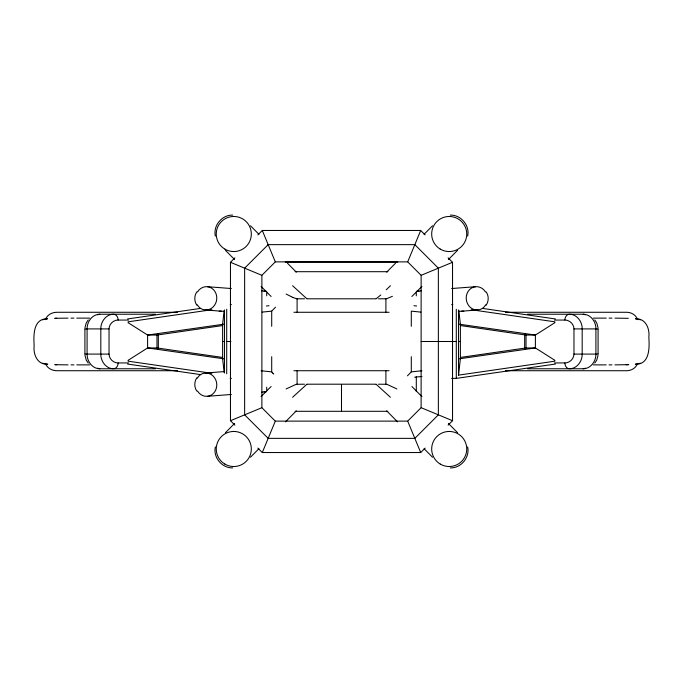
<?xml version="1.0" encoding="UTF-8"?>
<svg xmlns="http://www.w3.org/2000/svg" width="683" height="683" viewBox="0 0 683 683"><rect width="100%" height="100%" fill="white"/><g stroke="black" fill="none" stroke-linecap="round" stroke-linejoin="round"><path stroke-width="1.02" d="M84.914 328.907L84.914 354.093M272.824 373.123L271.706 371.859L271.706 356.68M271.706 326.32L271.706 311.141L275.539 307.162M598.086 354.093L598.086 328.907M158.336 333.85L158.336 349.15M524.664 349.15L524.664 333.85M128.6 362.938L118.125 362.938A23.837 14.83 -90 0 1 115.862 362.639C112.08 361.666 109.049 358.037 109.032 354.093L109.032 328.907C109.049 325.125 111.85 321.625 115.41 320.489A23.461 14.591 90 0 1 118.125 320.071L128.6 320.062M554.4 320.062L564.875 320.062A23.461 14.591 -90 0 1 567.59 320.489C571.15 321.625 573.951 325.117 573.968 328.907L573.968 354.093C573.951 358.037 570.92 361.666 567.138 362.639A23.837 14.83 90 0 1 564.875 362.929L554.4 362.938M215.341 446.921C212.994 457.414 221.975 468.239 232.715 467.898M467.659 236.079C470.006 225.586 461.025 214.761 450.285 215.102M224.186 310.372L222.615 324.194L222.615 358.806L224.186 372.628M554.92 361.17L458.532 375.129L460.385 358.806L460.385 324.194L458.814 310.372M84.974 327.644L86.237 322.948L88.209 319.926M598.026 355.356L596.763 360.052L594.791 363.074M158.302 334.166L157.192 335.046L147.605 335.054L128.028 322.615M524.689 348.868L525.808 347.954L535.395 347.946L554.972 360.385M257.85 448.099L262.298 452.539L275.292 421.163L261.879 407.691L261.879 275.309L275.309 261.879L407.691 261.879L421.121 275.309L421.121 407.691L407.691 421.121L275.309 421.121M407.708 261.837L420.677 230.53L425.15 234.901M45.402 319.644C47.229 314.453 52.6 312.02 57.85 312.276L177.52 312.276M637.606 363.356C635.796 368.598 630.503 371.134 625.15 370.724L505.48 370.724M196.789 377.836C194.185 381.72 194.057 387.295 196.841 391.111M486.211 305.164C488.815 301.28 488.943 295.705 486.159 291.889M196.841 291.889C194.057 295.705 194.185 301.28 196.789 305.164M411.294 356.68L411.294 371.859L407.461 375.838M261.085 396.618L265.764 391.888M234.568 423.469L225.458 432.663M424.092 234.278L432.527 225.766M395.559 263.177L386.672 272.133M285.426 421.872L296.328 410.867M258.908 448.722L250.473 457.234M421.915 286.382L417.236 291.112M448.432 259.531L457.542 250.337M267.292 390.343L271.1 386.527M415.708 292.657L411.9 296.473M234.901 425.15L230.461 420.702L230.461 262.298L234.901 257.85M257.85 234.901L262.298 230.461L420.702 230.461M262.298 452.539L420.702 452.539L425.15 448.099M448.099 425.15L452.539 420.702L452.539 262.298L448.099 257.85M390.386 285.733L386.219 289.814M292.614 397.267L306.863 384.239M380.79 294.962L376.188 298.736M128.028 360.385L147.605 347.946L157.192 347.954L158.311 348.868M554.972 322.615L535.395 335.054L525.842 335.054L524.698 334.166M286.117 388.951L296.14 384.298L304.507 384.196M392.418 296.311L386.544 298.77L378.493 298.804M640.577 363.211L635.292 364.244C649.815 364.773 649.55 347.69 648.85 337.445C649.9 328.702 645.776 318.201 635.463 318.782L640.586 319.789M42.414 319.789L47.537 318.782C33.083 318.363 33.501 335.438 34.15 345.632C33.091 354.434 37.352 364.884 47.708 364.244L42.423 363.211M421.163 275.292L452.47 262.323M230.53 420.677L261.837 407.708M127.516 318.97L200.315 308.434M128.08 321.83L211.892 309.698M222.607 325.552L156.97 335.054L156.97 347.946L222.607 357.448M460.393 357.448L526.03 347.946L526.03 335.054L460.393 325.552M451.608 378.391L456.295 378.391L555.484 364.03M219.192 311.269L221.155 311.038M232.715 215.102C221.966 214.744 212.994 225.595 215.341 236.079M450.285 467.898C461.034 468.256 470.006 457.405 467.659 446.921M417.211 291.12L421.394 290.813M451.668 288.525L475.573 286.706M207.427 396.294L231.332 394.475M261.606 392.187L265.789 391.88M458.37 311.431L477.998 309.971M205.002 373.029L224.63 371.569M155.459 314.223L99.82 314.223C92.282 314.206 86.886 321.813 87.091 328.907L87.091 354.093C86.886 361.187 92.282 368.794 99.82 368.777L155.459 368.777M527.541 368.777L583.18 368.777C590.718 368.794 596.114 361.187 595.909 354.093L595.909 328.907C596.114 321.813 590.718 314.206 583.18 314.223L527.541 314.223M55.212 318.295L67.993 318.133M54.666 318.329L56.732 318.261M626.191 364.748L628.275 364.671M628.753 364.671L614.948 364.867M285.238 262.059L397.762 262.059M295.099 271.697L387.901 271.697M304.507 298.804L296.61 298.795L293.007 297.464M307.077 298.804L375.923 298.804M230.222 304.609L231.392 304.609M451.608 304.609L452.778 304.609M293.903 312.276L389.088 312.276M505.48 312.276L625.15 312.276C630.503 311.866 635.796 314.402 637.606 319.644M70.972 318.124L73.926 318.124M76.744 318.124L89.695 318.124M593.305 318.124L606.256 318.124M609.074 318.124L612.028 318.124M223.793 324.194L147.605 335.054L147.605 347.946L223.793 358.806M459.207 324.194L535.395 335.054L535.395 347.946L459.207 358.806M84.888 328.907L109.032 328.907M573.968 328.907L598.112 328.907M222.615 341.5L224.468 341.5M226.705 341.5L230.922 341.5M421.163 341.5L456.295 341.5M458.532 341.5L460.385 341.5M84.888 354.093L109.032 354.093M573.968 354.093L598.112 354.093M71.023 364.876L73.969 364.876M76.786 364.876L89.738 364.876M593.262 364.876L606.214 364.876M609.031 364.876L611.977 364.876M177.52 370.724L57.85 370.724C52.6 370.98 47.229 368.547 45.402 363.356M293.903 370.724L389.088 370.724M230.222 378.391L231.392 378.391M307.077 384.196L375.923 384.196M378.493 384.196L386.86 384.298L396.883 388.951M295.141 411.303L387.859 411.303M615.007 318.133L628.334 318.329M68.052 364.867L55.28 364.705M54.725 364.671L56.809 364.748M261.606 290.813L265.789 291.12M205.002 309.971L224.63 311.431M207.427 286.706L231.332 288.525M461.845 311.038L463.808 311.269M482.685 308.434L555.484 318.97M471.108 309.698L554.92 321.83M128.08 361.17L211.892 373.302M127.516 364.03L200.315 374.566M306.812 298.736L292.614 285.733M376.137 384.239L390.386 397.267M230.53 262.323L261.837 275.292M421.163 407.708L452.47 420.677M292.845 297.387L292.034 297.011M291.547 296.781L286.117 294.049M411.9 386.527L421.915 396.618M296.328 272.133L287.441 263.177M386.672 410.867L397.574 421.872M271.1 296.473L267.292 292.657M457.542 432.663L448.432 423.469M250.473 225.766L258.908 234.278M432.527 457.234L424.092 448.722M225.458 250.337L234.568 259.531M265.764 291.112L261.085 286.382M272.867 373.174L273.729 374.053M594.791 319.926L596.763 322.948L598.026 327.644M88.209 363.074L86.237 360.052L84.957 355.228M407.708 421.163L420.677 452.47M262.323 230.53L275.292 261.837M458.532 309.98L458.532 375.129M456.295 309.22L456.295 378.391M416.297 291.59L416.297 295.833M416.297 376.546L416.297 391.41M411.294 326.32L411.294 311.141A282.258 20.046 4.7 0 1 420.839 312.114M385.904 298.599L385.904 312.421M385.904 370.579L385.904 384.401M341.5 384.486L341.5 411.012M297.096 298.599L297.096 312.421M297.096 370.579L297.096 384.401M266.703 291.59L266.703 295.833M266.703 387.167L266.703 391.41M226.705 309.22L226.705 373.78M224.468 309.98L224.468 373.02M262.161 312.114A282.258 20.046 -4.7 0 1 271.706 311.141M266.37 305.984A276.367 20.038 -4.8 0 1 269.042 305.711M271.714 371.859A281.9 20.012 4.7 0 1 261.085 370.775M197.507 291.948A11.688 10.561 -82.9 0 1 213.361 289.532A11.688 10.561 -82.9 0 1 212.959 307.137A11.688 10.561 -82.9 0 1 197.216 304.729M263.988 291.351A12.166 11.338 -89 0 1 266.122 291.171M197.216 378.271A11.688 10.561 82.9 0 1 212.959 375.863A11.688 10.561 82.9 0 1 213.361 393.468A11.688 10.561 82.9 0 1 197.507 391.052M266.122 391.829A12.166 11.338 89 0 1 263.988 391.649M99.82 368.777A5.848 4.576 -90 0 1 97.72 368.128M118.125 362.938A5.848 4.576 -90 0 1 113.549 368.777C106.01 368.794 100.614 361.187 100.819 354.093L100.819 328.907C100.614 321.813 106.01 314.206 113.549 314.223A5.848 4.576 -90 0 1 118.125 320.062M97.72 314.872A5.848 4.576 -90 0 1 99.82 314.223M585.28 368.128A5.848 4.576 90 0 1 583.18 368.777M564.875 362.938A5.848 4.576 90 0 0 569.451 368.777C576.99 368.794 582.386 361.187 582.181 354.093L582.181 328.907C582.386 321.813 576.99 314.206 569.451 314.223A5.848 4.576 -90 0 0 564.875 320.062M583.18 314.223A5.848 4.576 -90 0 1 585.28 314.872M485.784 304.729A11.688 10.561 82.9 0 1 470.041 307.137A11.688 10.561 82.9 0 1 469.639 289.532A11.688 10.561 82.9 0 1 485.493 291.948M416.878 291.171A12.166 11.338 89 0 1 419.012 291.351M413.958 305.711A276.367 20.038 4.8 0 1 416.63 305.984M421.915 370.775A281.9 20.012 -4.7 0 1 411.286 371.859M421.992 376.453A275.719 19.995 -4.8 0 1 414.735 377.212M268.171 244.642L244.642 268.171L244.642 414.829L268.171 438.358L414.829 438.358L438.358 414.829L438.358 268.171L414.829 244.642L268.171 244.642M224.792 464.039A17.536 17.536 0 0 0 251.327 449.252A17.536 17.536 0 0 0 225.253 433.671A17.536 17.536 0 0 0 224.792 464.039M440.296 464.09A17.536 17.536 0 0 0 466.745 449.149A17.536 17.536 0 0 0 440.578 433.722A17.536 17.536 0 0 0 440.296 464.09M440.211 249.064A17.536 17.536 0 0 0 466.745 234.278A17.536 17.536 0 0 0 440.672 218.697A17.536 17.536 0 0 0 440.211 249.064M224.878 249.116A17.536 17.536 0 0 0 251.327 234.175A17.536 17.536 0 0 0 225.168 218.739A17.536 17.536 0 0 0 224.878 249.116"/></g></svg>
